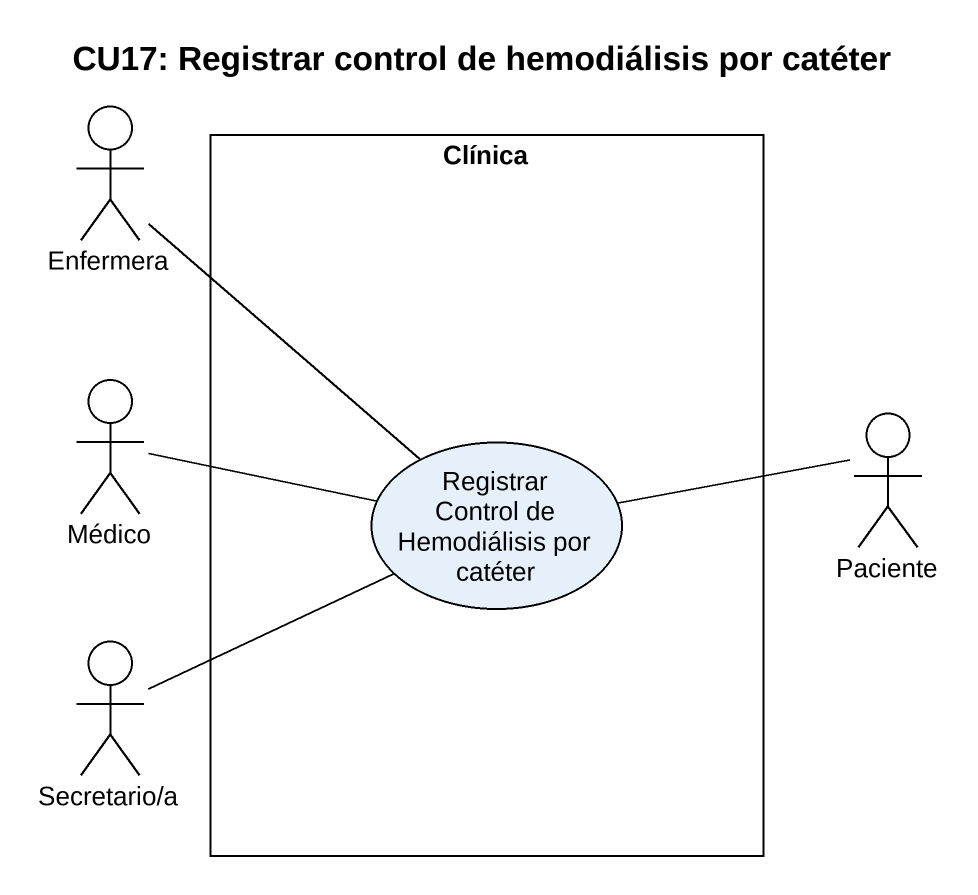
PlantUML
@startuml
title CU17: Registrar control de hemodiálisis por catéter
actor Enfermera
rectangle Clínica {
  usecase "Registrar Control de Hemodiálisis por catéter" as Registrar_Control_de
}
actor Médico
actor Paciente
actor "Secretario/a" as Secretario_a
Enfermera -- Registrar_Control_de
Médico -right- Registrar_Control_de
Paciente -left- Registrar_Control_de
Secretario_a -right- Registrar_Control_de
@enduml
